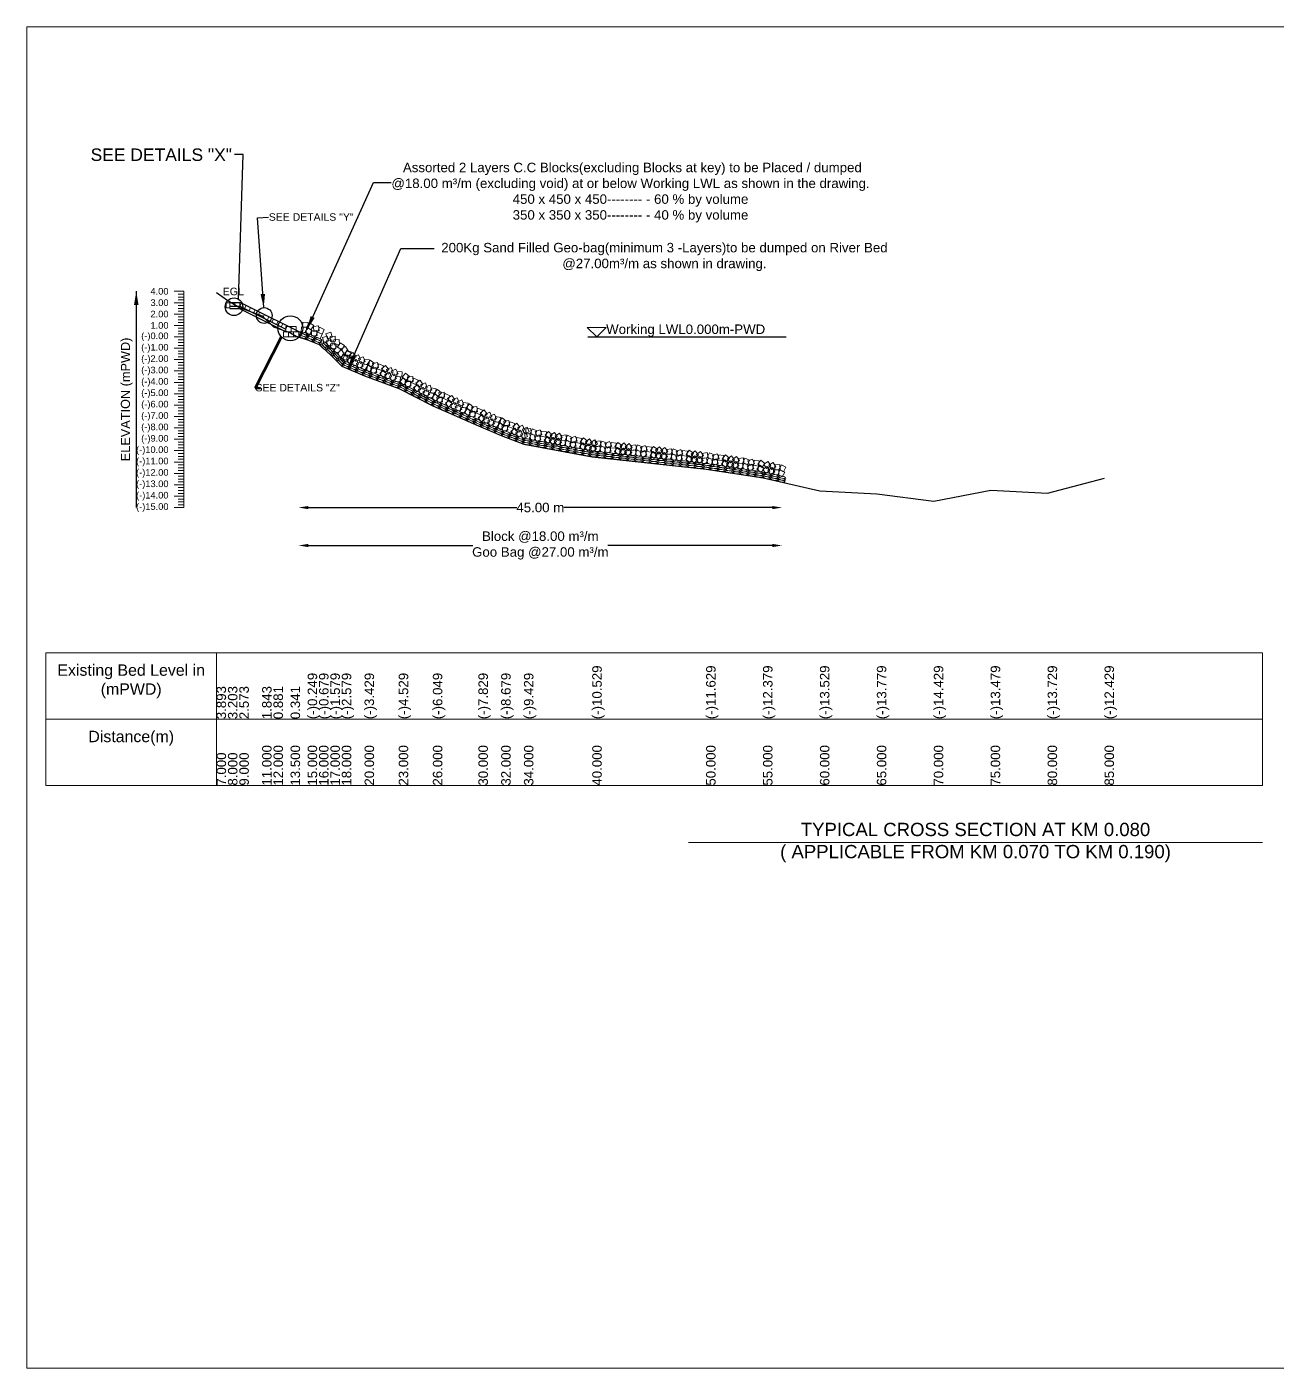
# Model space of a CAD drawing. Header units: inches. Extents: x 89000 to 337533, y -10828 to 570.
# Drawn here: x 165024 to 171614, y -8660 to -1589 of the extents above; entities that cross this region are included whole.
import ezdxf

# ---------------------------------------------------------------- set-up
doc = ezdxf.new("R2010")
doc.units = ezdxf.units.IN
doc.header["$LTSCALE"] = 7
doc.header["$MEASUREMENT"] = 0
for name, color, linetype, lineweight in [('Cross section Data Border', 7, 'Continuous', 9), ('Cross Section Labels', 7, 'Continuous', 9), ('Existing_Bed_Level for Xsection', 7, 'Continuous', 25), ('Long Section Labels', 7, 'Continuous', 9)]:
    doc.layers.add(name, color=color, linetype=linetype, lineweight=lineweight)
doc.styles.get("Standard").update_dxf_attribs({"font": 'arial.ttf'})
doc.dimstyles.new('Appron Lebeling Style', dxfattribs={"dimtxt": 50, "dimasz": 50, "dimexe": 0.18, "dimexo": 0.0625, "dimgap": 0.09, "dimtad": 0, "dimtih": 1, "dimtoh": 1, "dimdec": 4, "dimzin": 0, "dimdsep": 46, "dimtxsty": 'Standard', "dimcen": 0.09, "dimse1": 1, "dimse2": 1, "dimadec": 0, "dimazin": 0, "dimtfac": 1, "dimtdec": 4, "dimtofl": 0, "dimtmove": 0, "dimatfit": 3, "dimfxl": 1, "dimtolj": 1, "dimtzin": 0, "dimarcsym": 0})
doc.dimstyles.get("Standard").update_dxf_attribs({"dimtxt": 0.18, "dimasz": 0.18, "dimexe": 0.18, "dimexo": 0.0625, "dimgap": 0.09, "dimtad": 0, "dimtih": 1, "dimtoh": 1, "dimdec": 4, "dimzin": 0, "dimdsep": 46, "dimtxsty": 'Standard', "dimcen": 0.09, "dimadec": 0, "dimazin": 0, "dimtfac": 1, "dimtdec": 4, "dimtofl": 0, "dimtmove": 0, "dimatfit": 3, "dimfxl": 1, "dimtolj": 1, "dimtzin": 0, "dimarcsym": 0})

# ---------------------------------------------------------------- blocks, each defined once
blk = doc.blocks.new('*D31')
at = {"layer": 'Cross Section Labels', "color": 0, "lineweight": -2, "transparency": 16777216}
for p, q in [((166507.2, -4122.8), (167606.7, -4122.8)), ((168953.3, -4122.8), (167853.9, -4122.8))]:
    blk.add_line(p, q, dxfattribs=at)
at = {"layer": 'Cross Section Labels', "color": 0, "transparency": 16777216}
for points in [[(166507.2, -4114.5), (166507.2, -4131.2), (166457.2, -4122.8)], [(168953.3, -4114.5), (168953.3, -4131.2), (169003.3, -4122.8)]]:
    blk.add_solid(points, dxfattribs=at)
at = {"layer": 'Defpoints', "color": 0, "transparency": 16777216}
for p in [(166457.2, -3222.8), (169003.3, -3988.4), (169003.3, -4122.8)]:
    blk.add_point(p, dxfattribs=at)
at = {"layer": 'Cross Section Labels', "color": 0, "transparency": 16777216, "insert": (167730.3, -4122.8), "char_height": 50, "attachment_point": 5}
blk.add_mtext('\\A1;45.00 m', dxfattribs=at)
blk = doc.blocks.new('*D32')
at = {"layer": 'Cross Section Labels', "color": 0, "lineweight": -2, "transparency": 16777216}
for p, q in [((166507.2, -4322.8), (167374.7, -4322.8)), ((168953.3, -4322.8), (168085.9, -4322.8))]:
    blk.add_line(p, q, dxfattribs=at)
at = {"layer": 'Cross Section Labels', "color": 0, "transparency": 16777216}
for points in [[(166507.2, -4314.5), (166507.2, -4331.2), (166457.2, -4322.8)], [(168953.3, -4314.5), (168953.3, -4331.2), (169003.3, -4322.8)]]:
    blk.add_solid(points, dxfattribs=at)
at = {"layer": 'Defpoints', "color": 0, "transparency": 16777216}
for p in [(166457.2, -3222.8), (169003.3, -3988.4), (169003.3, -4322.8)]:
    blk.add_point(p, dxfattribs=at)
at = {"layer": 'Cross Section Labels', "color": 0, "transparency": 16777216, "insert": (167730.3, -4322.8), "char_height": 50, "attachment_point": 5}
blk.add_mtext('\\A1;Block @18.00 m³/m ^JGoo Bag @27.00 m³/m ', dxfattribs=at)

msp = doc.modelspace()

# ---------------------------------------------------------------- linework, layer by layer
at = {"color": 0, "linetype": 'Continuous', "lineweight": -3, "ltscale": 0.5}
for centre, radius in [((166115.82112, -3064.42437), 46.58127), ((166275.05725, -3110.37593), 41.34842), ((166413.00066, -3177.74516), 65.87614)]:
    msp.add_circle(centre, radius, dxfattribs=at)
at = {"layer": 'Cross section Data Border'}
msp.add_lwpolyline([(165123.92712, -4888.5868), (171536.95009, -4888.5868), (171536.95009, -5588.5868), (165123.92712, -5588.5868)], close=True, dxfattribs=at)
for points in [[(166023.92712, -4888.5868), (166023.92712, -5588.5868)], [(165123.92712, -5238.5868), (171536.95009, -5238.5868)]]:
    msp.add_lwpolyline(points, dxfattribs=at)
at = {"layer": 'Cross Section Labels'}
msp.add_line((166092.9904, -3072.8468), (166092.9904, -3069.8468), dxfattribs=at)
for points in [[(165023.92712, -1588.5868), (175023.92712, -1588.5868), (175023.92712, -8659.5868), (165023.92712, -8659.5868)], [(168027.23962, -3222.8468), (168077.23962, -3172.8468), (167977.23962, -3172.8468)]]:
    msp.add_lwpolyline(points, close=True, dxfattribs=at)
msp.add_lwpolyline([(168511.92712, -5888.5868), (170023.92712, -5888.5868), (171535.92712, -5888.5868)], dxfattribs=at)
at = {"layer": 'Existing_Bed_Level for Xsection'}
for points in [[(166023.92712, -2989.2668), (166083.92712, -3030.6668), (166143.92712, -3068.4668), (166263.92712, -3112.2668), (166323.92712, -3169.9868), (166413.92712, -3202.3868), (166443.92712, -3218.5868), (166503.92712, -3237.7868), (166563.92712, -3263.5868), (166623.92712, -3317.5868), (166683.92712, -3377.5868), (166803.92712, -3428.5868), (166983.92712, -3494.5868), (167163.92712, -3585.7868), (167403.92712, -3692.5868), (167523.92712, -3743.5868), (167643.92712, -3788.5868), (168003.92712, -3854.5868), (168603.92712, -3920.5868), (168903.92712, -3965.5868), (169203.92712, -4034.5868), (169503.92712, -4049.5868), (169803.92712, -4088.5868), (170103.92712, -4031.5868), (170403.92712, -4046.5868), (170703.92712, -3968.5868)], [(166511.23962, -3222.8468), (166155.04024, -3044.74711), (166151.23962, -3042.8468), (166146.9904, -3042.8468), (166092.9904, -3042.8468)], [(166092.9904, -3060.8468), (166146.9904, -3060.8468), (166389.73962, -3182.22141)], [(166092.9904, -3072.8468), (166144.15758, -3072.8468), (166390.15758, -3195.8468)], [(167979.8687, -3222.8468), (169025.29765, -3222.8468)]]:
    msp.add_lwpolyline(points, dxfattribs=at)
at = {"layer": 'Long Section Labels'}
for points in [[(165850.76431, -2982.8468), (165800.76431, -2982.8468)], [(165850.76431, -2997.8468), (165820.76431, -2997.8468)], [(165850.76431, -3012.8468), (165820.76431, -3012.8468)], [(165850.76431, -3027.8468), (165820.76431, -3027.8468)], [(165850.76431, -4122.8468), (165850.76431, -4062.8468), (165850.76431, -4002.8468), (165850.76431, -3942.8468), (165850.76431, -3882.8468), (165850.76431, -3822.8468), (165850.76431, -3762.8468), (165850.76431, -3702.8468), (165850.76431, -3642.8468), (165850.76431, -3582.8468), (165850.76431, -3522.8468), (165850.76431, -3462.8468), (165850.76431, -3402.8468), (165850.76431, -3342.8468), (165850.76431, -3282.8468), (165850.76431, -3222.8468), (165850.76431, -3162.8468), (165850.76431, -3102.8468), (165850.76431, -3042.8468), (165850.76431, -2982.8468)], [(165850.76431, -3042.8468), (165800.76431, -3042.8468)], [(165850.76431, -3102.8468), (165800.76431, -3102.8468)], [(165850.76431, -3057.8468), (165820.76431, -3057.8468)], [(165850.76431, -3072.8468), (165820.76431, -3072.8468)], [(165850.76431, -3087.8468), (165820.76431, -3087.8468)], [(165850.76431, -3162.8468), (165800.76431, -3162.8468)], [(165850.76431, -3117.8468), (165820.76431, -3117.8468)], [(165850.76431, -3132.8468), (165820.76431, -3132.8468)], [(165850.76431, -3147.8468), (165820.76431, -3147.8468)], [(165850.76431, -3177.8468), (165820.76431, -3177.8468)], [(165850.76431, -3222.8468), (165800.76431, -3222.8468)], [(165850.76431, -3192.8468), (165820.76431, -3192.8468)], [(165850.76431, -3207.8468), (165820.76431, -3207.8468)], [(165850.76431, -3237.8468), (165820.76431, -3237.8468)], [(165850.76431, -3282.8468), (165800.76431, -3282.8468)], [(165850.76431, -3252.8468), (165820.76431, -3252.8468)], [(165850.76431, -3267.8468), (165820.76431, -3267.8468)], [(165850.76431, -3297.8468), (165820.76431, -3297.8468)], [(165850.76431, -3312.8468), (165820.76431, -3312.8468)], [(165850.76431, -3342.8468), (165800.76431, -3342.8468)], [(165850.76431, -3327.8468), (165820.76431, -3327.8468)], [(165850.76431, -3357.8468), (165820.76431, -3357.8468)], [(165850.76431, -3372.8468), (165820.76431, -3372.8468)], [(165850.76431, -3387.8468), (165820.76431, -3387.8468)], [(165850.76431, -3402.8468), (165800.76431, -3402.8468)], [(165850.76431, -3462.8468), (165800.76431, -3462.8468)], [(165850.76431, -3417.8468), (165820.76431, -3417.8468)], [(165850.76431, -3432.8468), (165820.76431, -3432.8468)], [(165850.76431, -3447.8468), (165820.76431, -3447.8468)], [(165850.76431, -3522.8468), (165800.76431, -3522.8468)], [(165850.76431, -3477.8468), (165820.76431, -3477.8468)], [(165850.76431, -3492.8468), (165820.76431, -3492.8468)], [(165850.76431, -3507.8468), (165820.76431, -3507.8468)], [(165850.76431, -3582.8468), (165800.76431, -3582.8468)], [(165850.76431, -3537.8468), (165820.76431, -3537.8468)], [(165850.76431, -3552.8468), (165820.76431, -3552.8468)], [(165850.76431, -3567.8468), (165820.76431, -3567.8468)], [(165850.76431, -3597.8468), (165820.76431, -3597.8468)], [(165850.76431, -3642.8468), (165800.76431, -3642.8468)], [(165850.76431, -3612.8468), (165820.76431, -3612.8468)], [(165850.76431, -3627.8468), (165820.76431, -3627.8468)], [(165850.76431, -3657.8468), (165820.76431, -3657.8468)], [(165850.76431, -3672.8468), (165820.76431, -3672.8468)], [(165850.76431, -3702.8468), (165800.76431, -3702.8468)], [(165850.76431, -3687.8468), (165820.76431, -3687.8468)], [(165850.76431, -3717.8468), (165820.76431, -3717.8468)], [(165850.76431, -3732.8468), (165820.76431, -3732.8468)], [(165850.76431, -3762.8468), (165800.76431, -3762.8468)], [(165850.76431, -3747.8468), (165820.76431, -3747.8468)], [(165850.76431, -3777.8468), (165820.76431, -3777.8468)], [(165850.76431, -3792.8468), (165820.76431, -3792.8468)], [(165850.76431, -3807.8468), (165820.76431, -3807.8468)], [(165850.76431, -3822.8468), (165800.76431, -3822.8468)], [(165850.76431, -3882.8468), (165800.76431, -3882.8468)], [(165850.76431, -3837.8468), (165820.76431, -3837.8468)], [(165850.76431, -3852.8468), (165820.76431, -3852.8468)], [(165850.76431, -3867.8468), (165820.76431, -3867.8468)], [(165850.76431, -3942.8468), (165800.76431, -3942.8468)], [(165850.76431, -3897.8468), (165820.76431, -3897.8468)], [(165850.76431, -3912.8468), (165820.76431, -3912.8468)], [(165850.76431, -3927.8468), (165820.76431, -3927.8468)], [(165850.76431, -3957.8468), (165820.76431, -3957.8468)], [(165850.76431, -4002.8468), (165800.76431, -4002.8468)], [(165850.76431, -3972.8468), (165820.76431, -3972.8468)], [(165850.76431, -3987.8468), (165820.76431, -3987.8468)], [(165850.76431, -4017.8468), (165820.76431, -4017.8468)], [(165850.76431, -4062.8468), (165800.76431, -4062.8468)], [(165850.76431, -4032.8468), (165820.76431, -4032.8468)], [(165850.76431, -4047.8468), (165820.76431, -4047.8468)], [(165850.76431, -4077.8468), (165820.76431, -4077.8468)], [(165850.76431, -4092.8468), (165820.76431, -4092.8468)], [(165850.76431, -4122.8468), (165800.76431, -4122.8468)], [(165850.76431, -4107.8468), (165820.76431, -4107.8468)]]:
    msp.add_lwpolyline(points, dxfattribs=at)
for points in [[(166092.9904, -3042.8468), (166074.9904, -3042.8468), (166074.9904, -3069.8468), (166092.9904, -3069.8468)], [(166119.9904, -3042.8468), (166092.9904, -3042.8468), (166092.9904, -3060.8468), (166119.9904, -3060.8468)], [(166146.9904, -3042.8468), (166119.9904, -3042.8468), (166119.9904, -3060.8468), (166146.9904, -3060.8468)], [(166179.18978, -3056.82188), (166155.04024, -3044.74711), (166146.9904, -3060.8468), (166171.13993, -3072.92157)], [(166203.33931, -3068.89665), (166179.18978, -3056.82188), (166171.13993, -3072.92157), (166195.28947, -3084.99634)], [(166227.48885, -3080.97141), (166203.33931, -3068.89665), (166195.28947, -3084.99634), (166219.439, -3097.0711)], [(166251.63838, -3093.04618), (166227.48885, -3080.97141), (166219.439, -3097.0711), (166243.58854, -3109.14587)], [(166275.78791, -3105.12095), (166251.63838, -3093.04618), (166243.58854, -3109.14587), (166267.73807, -3121.22064)], [(166299.93745, -3117.19571), (166275.78791, -3105.12095), (166267.73807, -3121.22064), (166291.8876, -3133.2954)], [(166324.08698, -3129.27048), (166299.93745, -3117.19571), (166291.8876, -3133.2954), (166316.03714, -3145.37017)], [(166348.23652, -3141.34525), (166324.08698, -3129.27048), (166316.03714, -3145.37017), (166340.18667, -3157.44494)], [(166372.38605, -3153.42002), (166348.23652, -3141.34525), (166340.18667, -3157.44494), (166364.33621, -3169.51971)], [(166396.53559, -3165.49478), (166372.38605, -3153.42002), (166364.33621, -3169.51971), (166388.48574, -3181.59447)], [(166416.73962, -3168.8468), (166389.73962, -3168.8468), (166389.73962, -3195.8468), (166416.73962, -3195.8468)], [(166443.73962, -3168.8468), (166416.73962, -3168.8468), (166416.73962, -3195.8468), (166443.73962, -3195.8468)], [(166497.66635, -3172.11847), (166470.69706, -3170.83098), (166469.40957, -3197.80027), (166496.37886, -3199.08776)], [(166505.89529, -3146.40302), (166478.92601, -3145.11553), (166477.63851, -3172.08481), (166504.6078, -3173.37231)], [(166527.91103, -3189.13945), (166505.20455, -3174.5307), (166490.59579, -3197.23718), (166513.30227, -3211.84593)], [(166536.13997, -3163.424), (166513.43349, -3148.81524), (166498.82474, -3171.52173), (166521.53122, -3186.13048)], [(166560.8242, -3164.78723), (166534.00848, -3167.9364), (166537.15765, -3194.75212), (166563.97337, -3191.60295)], [(166591.5299, -3183.36626), (166566.72583, -3172.70051), (166556.06008, -3197.50458), (166580.86415, -3208.17033)], [(166403.23962, -3195.8468), (166376.23962, -3195.8468), (166376.23962, -3222.8468), (166403.23962, -3222.8468)], [(166430.23962, -3195.8468), (166403.23962, -3195.8468), (166403.23962, -3222.8468), (166430.23962, -3222.8468)], [(166457.23962, -3195.8468), (166430.23962, -3195.8468), (166430.23962, -3222.8468), (166457.23962, -3222.8468)], [(166550.15845, -3189.5913), (166523.34273, -3192.74047), (166526.4919, -3219.55618), (166553.30762, -3216.40702)], [(166580.86415, -3208.17033), (166556.06008, -3197.50458), (166545.39433, -3222.30865), (166570.1984, -3232.9744)], [(166615.77487, -3244.25654), (166607.41031, -3218.58488), (166581.73865, -3226.94944), (166590.10321, -3252.6211)], [(166633.83692, -3224.1876), (166625.47235, -3198.51594), (166599.80069, -3206.8805), (166608.16526, -3232.55216)], [(166631.60315, -3239.47924), (166604.6399, -3240.88759), (166606.04825, -3267.85084), (166633.0115, -3266.44248)], [(166649.66519, -3219.4103), (166622.70195, -3220.81865), (166624.1103, -3247.7819), (166651.07355, -3246.37354)], [(166671.15266, -3264.42429), (166669.72283, -3237.46218), (166642.76072, -3238.892), (166644.19054, -3265.85411)], [(166653.09061, -3284.49323), (166651.66079, -3257.53112), (166624.69867, -3258.96094), (166626.1285, -3285.92306)], [(166678.81652, -3286.72399), (166655.43113, -3273.22868), (166641.93582, -3296.61407), (166665.32121, -3310.10938)], [(166697.9084, -3267.63211), (166674.52301, -3254.1368), (166661.0277, -3277.52219), (166684.4131, -3291.0175)], [(166697.9084, -3315.70596), (166684.4131, -3292.32056), (166661.0277, -3305.81587), (166674.52301, -3329.20127)], [(166717.00029, -3296.61407), (166703.50498, -3273.22868), (166680.11958, -3286.72399), (166693.61489, -3310.10938)], [(166715.0997, -3320.31676), (166689.0239, -3313.31303), (166682.02017, -3339.38884), (166708.09598, -3346.39257)], [(166722.18889, -3331.26187), (166697.33995, -3320.70107), (166686.77916, -3345.55001), (166711.62809, -3356.1108)], [(166732.74969, -3306.41293), (166707.90075, -3295.85214), (166697.33995, -3320.70107), (166722.18889, -3331.26187)], [(166734.19159, -3301.22487), (166708.11578, -3294.22115), (166701.11205, -3320.29695), (166727.18786, -3327.30068)], [(166758.80025, -3326.77197), (166742.54792, -3305.21131), (166720.98726, -3321.46363), (166737.23959, -3343.02429)], [(166772.2173, -3317.11072), (166747.17481, -3327.20399), (166757.26808, -3352.24647), (166782.31057, -3342.1532)], [(166748.23945, -3351.6209), (166731.98713, -3330.06024), (166710.42647, -3346.31257), (166726.67879, -3367.87323)], [(166761.6565, -3341.95966), (166736.61402, -3352.05293), (166746.70729, -3377.09541), (166771.74977, -3367.00214)], [(166796.60465, -3377.54894), (166786.49144, -3352.51451), (166761.45701, -3362.62771), (166771.57021, -3387.66215)], [(166807.16545, -3352.70001), (166797.05224, -3327.66557), (166772.0178, -3337.77878), (166782.13101, -3362.81322)], [(166819.13003, -3369.16307), (166792.39371, -3365.39886), (166788.6295, -3392.13518), (166815.36582, -3395.89939)], [(166829.69082, -3344.31414), (166802.9545, -3340.54993), (166799.1903, -3367.28625), (166825.92662, -3371.05045)], [(166845.62353, -3386.74056), (166823.54645, -3371.197), (166808.00289, -3393.27408), (166830.07997, -3408.81765)], [(166854.91841, -3361.3909), (166832.84133, -3345.84734), (166817.29776, -3367.92442), (166839.37484, -3383.46799)], [(166863.16004, -3383.69572), (166836.55639, -3388.30502), (166841.1657, -3414.90868), (166867.76935, -3410.29937)], [(166872.45492, -3358.34606), (166845.85127, -3362.95536), (166850.46057, -3389.55902), (166877.06422, -3384.94971)], [(166894.8348, -3400.56968), (166869.48514, -3391.27481), (166860.19026, -3416.62447), (166885.53992, -3425.91934)], [(166904.12967, -3375.22002), (166878.78001, -3365.92515), (166869.48514, -3391.27481), (166894.8348, -3400.56968)], [(166931.17331, -3394.24011), (166913.85489, -3373.52605), (166893.14083, -3390.84447), (166910.45924, -3411.55853)], [(166944.08633, -3383.91487), (166919.58443, -3395.25756), (166930.92712, -3419.75946), (166955.42903, -3408.41677)], [(166980.78392, -3417.69737), (166969.42172, -3393.20451), (166944.92886, -3404.56671), (166956.29106, -3429.05957)], [(166921.87843, -3419.58977), (166904.56001, -3398.87571), (166883.84595, -3416.19413), (166901.16437, -3436.90819)], [(166934.79146, -3409.26453), (166910.28955, -3420.60722), (166921.63225, -3445.10912), (166946.13415, -3433.76643)], [(166971.48904, -3443.04703), (166960.12684, -3418.55417), (166935.63398, -3429.91637), (166946.99618, -3454.40923)], [(166993.5631, -3433.53644), (166966.67103, -3431.12465), (166964.25924, -3458.01671), (166991.15131, -3460.42851)], [(167002.85798, -3408.18678), (166975.96591, -3405.77499), (166973.55412, -3432.66705), (167000.44619, -3435.07884)], [(167027.81742, -3456.68949), (167007.71513, -3438.66457), (166989.69021, -3458.76687), (167009.7925, -3476.79179)], [(167040.02047, -3432.60453), (167019.91818, -3414.57961), (167001.89326, -3434.6819), (167021.99555, -3452.70682)], [(167045.58998, -3455.72184), (167018.62939, -3457.18003), (167020.08758, -3484.14062), (167047.04817, -3482.68243)], [(167057.79303, -3431.63687), (167030.83244, -3433.09506), (167032.29063, -3460.05565), (167059.25122, -3458.59747)], [(167075.06775, -3476.19332), (167050.98279, -3463.99027), (167038.77974, -3488.07524), (167062.8647, -3500.27829)], [(167087.2708, -3452.10835), (167063.18584, -3439.9053), (167050.98279, -3463.99027), (167075.06775, -3476.19332)], [(167111.89776, -3474.16816), (167097.12756, -3451.56636), (167074.52576, -3466.33657), (167089.29597, -3488.93836)], [(167099.69471, -3498.25312), (167084.92451, -3475.65133), (167062.32271, -3490.42153), (167077.09292, -3513.02333)], [(167113.72932, -3489.51317), (167088.06647, -3497.90474), (167096.45804, -3523.56758), (167122.12088, -3515.17602)], [(167125.93237, -3465.42821), (167100.26952, -3473.81977), (167108.66109, -3499.48262), (167134.32393, -3491.09105)], [(167146.21272, -3527.3655), (167137.80072, -3501.70935), (167112.14457, -3510.12135), (167120.55657, -3535.7775)], [(167158.41577, -3503.28054), (167150.00377, -3477.62438), (167124.34762, -3486.03638), (167132.75962, -3511.69254)], [(167169.24965, -3520.50873), (167142.82586, -3514.96044), (167137.27757, -3541.38422), (167163.70136, -3546.93251)], [(167181.4527, -3496.42376), (167155.02891, -3490.87547), (167149.48062, -3517.29926), (167175.90441, -3522.84755)], [(167196.41218, -3542.11084), (167176.30989, -3524.08592), (167158.28497, -3544.18821), (167178.38726, -3562.21313)], [(167208.61523, -3518.02587), (167188.51294, -3500.00095), (167170.48802, -3520.10324), (167190.59031, -3538.12817)], [(167222.85474, -3514.00596), (167196.0015, -3516.81727), (167198.81282, -3543.67051), (167225.66606, -3540.8592)], [(167253.32411, -3532.9701), (167228.65628, -3521.99292), (167217.6791, -3546.66074), (167242.34692, -3557.63792)], [(167279.02861, -3553.76434), (167263.14116, -3531.93342), (167241.31024, -3547.82086), (167257.19769, -3569.65178)], [(167211.87756, -3538.67378), (167185.02432, -3541.4851), (167187.83564, -3568.33834), (167214.68888, -3565.52702)], [(167242.34692, -3557.63792), (167217.6791, -3546.66074), (167206.70192, -3571.32856), (167231.36974, -3582.30574)], [(167268.05143, -3578.43216), (167252.16398, -3556.60124), (167230.33306, -3572.48869), (167246.22051, -3594.31961)], [(167281.62905, -3568.99791), (167256.42038, -3578.66862), (167266.09109, -3603.8773), (167291.29976, -3594.20659)], [(167292.60623, -3544.33009), (167267.39756, -3554.0008), (167277.06827, -3579.20947), (167302.27694, -3569.53876)], [(167315.97377, -3605.16988), (167306.28299, -3579.96891), (167281.08202, -3589.65969), (167290.7728, -3614.86066)], [(167326.95095, -3580.50206), (167317.26017, -3555.30109), (167292.0592, -3564.99187), (167301.74998, -3590.19284)], [(167338.63698, -3597.16399), (167311.96774, -3592.9507), (167307.75445, -3619.61994), (167334.42369, -3623.83323)], [(167349.61416, -3572.49617), (167322.94492, -3568.28288), (167318.73163, -3594.95212), (167345.40087, -3599.16541)], [(167366.85085, -3617.37369), (167345.86808, -3600.38183), (167328.87622, -3621.36461), (167349.859, -3638.35646)], [(167377.82803, -3592.70586), (167356.84526, -3575.71401), (167339.8534, -3596.69678), (167360.83618, -3613.68864)], [(167395.5295, -3590.84623), (167368.67626, -3593.65754), (167371.48758, -3620.51078), (167398.34082, -3617.69947)], [(167425.99887, -3609.81037), (167401.33104, -3598.83318), (167390.35386, -3623.50101), (167415.02169, -3634.47819)], [(167384.55232, -3615.51405), (167357.69908, -3618.32537), (167360.5104, -3645.17861), (167387.36364, -3642.36729)], [(167415.02169, -3634.47819), (167390.35386, -3623.50101), (167379.37668, -3648.16883), (167404.0445, -3659.14601)], [(167440.09348, -3654.65887), (167423.84116, -3633.09821), (167402.2805, -3649.35053), (167418.53282, -3670.91119)], [(167450.65428, -3629.80993), (167434.40196, -3608.24927), (167412.8413, -3624.5016), (167429.09362, -3646.06225)], [(167453.51053, -3644.99762), (167428.46805, -3655.09089), (167438.56132, -3680.13337), (167463.6038, -3670.0401)], [(167464.07133, -3620.14869), (167439.02885, -3630.24195), (167449.12212, -3655.28444), (167474.1646, -3645.19117)], [(167488.45868, -3680.58691), (167478.34547, -3655.55247), (167453.31104, -3665.66568), (167463.42424, -3690.70012)], [(167499.01948, -3655.73797), (167488.90627, -3630.70354), (167463.87183, -3640.81674), (167473.98504, -3665.85118)], [(167510.98406, -3672.20103), (167484.24774, -3668.43683), (167480.48353, -3695.17315), (167507.21985, -3698.93735)], [(167521.54485, -3647.3521), (167494.80854, -3643.58789), (167491.04433, -3670.32421), (167517.78065, -3674.08842)], [(167539.5338, -3691.93341), (167518.26825, -3675.29681), (167501.63166, -3696.56237), (167522.89721, -3713.19896)], [(167550.0946, -3667.08447), (167528.82904, -3650.44788), (167512.19245, -3671.71343), (167533.45801, -3688.35003)], [(167564.33242, -3663.11175), (167537.69571, -3667.52604), (167542.11, -3694.16275), (167568.7467, -3689.74846)], [(167595.88271, -3680.21731), (167570.60182, -3670.73697), (167561.12149, -3696.01786), (167586.40237, -3705.49819)], [(167554.85208, -3688.39264), (167528.21538, -3692.80693), (167532.62967, -3719.44363), (167559.26637, -3715.02935)], [(167586.40237, -3705.49819), (167561.12149, -3696.01786), (167551.64115, -3721.29875), (167576.92204, -3730.77908)], [(167613.30594, -3724.71589), (167596.13974, -3703.87551), (167575.29936, -3721.04172), (167592.46556, -3741.8821)], [(167622.78628, -3699.435), (167605.62007, -3678.59462), (167584.77969, -3695.76083), (167601.9459, -3716.60121)], [(167626.29426, -3714.48552), (167601.70992, -3725.64841), (167612.87281, -3750.23275), (167637.45716, -3739.06986)], [(167635.7746, -3689.20463), (167611.19025, -3700.36752), (167622.35315, -3724.95187), (167646.93749, -3713.78897)], [(167662.74338, -3748.53596), (167651.56092, -3723.96051), (167626.98547, -3735.14298), (167638.16794, -3759.71842)], [(167672.22371, -3723.25507), (167661.04125, -3698.67963), (167636.4658, -3709.86209), (167647.64827, -3734.43754)], [(167675.52328, -3732.73286), (167648.61111, -3734.90886), (167650.78711, -3761.82104), (167677.69928, -3759.64503)], [(167680.39213, -3706.17548), (167653.47996, -3708.35149), (167655.65596, -3735.26366), (167682.56814, -3733.08766)], [(167707.69826, -3745.74151), (167683.30828, -3734.16011), (167671.72688, -3758.55009), (167696.11686, -3770.13149)], [(167712.56712, -3719.18413), (167688.17713, -3707.60273), (167676.59573, -3731.99272), (167700.98572, -3743.57411)], [(167724.4661, -3739.77159), (167699.02689, -3748.8185), (167708.0738, -3774.25771), (167733.51301, -3765.2108)], [(167729.33495, -3713.21422), (167703.89574, -3722.26112), (167712.94265, -3747.70034), (167738.38186, -3738.65343)], [(167758.54044, -3751.03924), (167731.98306, -3746.17039), (167727.11421, -3772.72777), (167753.67159, -3777.59662)], [(167763.40929, -3724.48187), (167736.85192, -3719.61301), (167731.98306, -3746.17039), (167758.54044, -3751.03924)], [(167793.28272, -3738.64874), (167772.70731, -3721.16582), (167755.22439, -3741.74122), (167775.7998, -3759.22415)], [(167804.26121, -3726.2863), (167782.0334, -3741.61356), (167797.36066, -3763.84136), (167819.58846, -3748.51411)], [(167846.14858, -3753.36801), (167830.80363, -3731.15242), (167808.58804, -3746.49736), (167823.93299, -3768.71296)], [(167866.29377, -3740.25745), (167839.3816, -3742.43345), (167841.5576, -3769.34563), (167868.46978, -3767.16962)], [(167898.46875, -3753.2661), (167874.07877, -3741.6847), (167862.49737, -3766.07468), (167886.88736, -3777.65608)], [(167915.23659, -3747.29618), (167889.79738, -3756.34309), (167898.84429, -3781.7823), (167924.2835, -3772.73539)], [(167788.41387, -3765.20611), (167767.83846, -3747.72319), (167750.35554, -3768.2986), (167770.93095, -3785.78152)], [(167799.39236, -3752.84368), (167777.16455, -3768.17094), (167792.49181, -3790.39874), (167814.71961, -3775.07149)], [(167841.27973, -3779.92538), (167825.93478, -3757.70979), (167803.71919, -3773.05474), (167819.06414, -3795.27033)], [(167861.42492, -3766.81483), (167834.51275, -3768.99083), (167836.68875, -3795.903), (167863.60092, -3793.727)], [(167893.5999, -3779.82348), (167869.20992, -3768.24208), (167857.62852, -3792.63206), (167882.0185, -3804.21346)], [(167910.36774, -3773.85356), (167884.92853, -3782.90047), (167893.97544, -3808.33968), (167919.41465, -3799.29277)], [(167944.44208, -3785.12121), (167917.8847, -3780.25236), (167913.01585, -3806.80974), (167939.57323, -3811.67859)], [(167949.31093, -3758.56383), (167922.75356, -3753.69498), (167917.8847, -3780.25236), (167944.44208, -3785.12121)], [(167974.31551, -3799.28808), (167953.7401, -3781.80516), (167936.25718, -3802.38057), (167956.83259, -3819.86349)], [(167979.18436, -3772.7307), (167958.60895, -3755.24778), (167941.12603, -3775.82319), (167961.70144, -3793.30611)], [(167985.294, -3786.92565), (167963.06619, -3802.2529), (167978.39344, -3824.48071), (168000.62125, -3809.15345)], [(167990.16285, -3760.36827), (167967.93504, -3775.69553), (167983.2623, -3797.92333), (168005.4901, -3782.59608)], [(168027.18137, -3814.00735), (168011.83642, -3791.79176), (167989.62083, -3807.13671), (168004.96578, -3829.3523)], [(168032.05022, -3787.44997), (168016.70527, -3765.23438), (167994.48968, -3780.57933), (168009.83463, -3802.79492)], [(168043.36536, -3797.92329), (168016.67847, -3802.02326), (168020.77844, -3828.71016), (168047.46533, -3824.61019)], [(168046.31755, -3771.08518), (168019.63066, -3775.18515), (168023.73063, -3801.87204), (168050.41752, -3797.77207)], [(168076.39024, -3808.59156), (168051.23266, -3798.7887), (168041.4298, -3823.94628), (168066.58738, -3833.74914)], [(168079.34243, -3781.75344), (168054.18485, -3771.95058), (168044.38199, -3797.10816), (168069.53957, -3806.91102)], [(168092.68689, -3801.43478), (168067.9618, -3812.28236), (168078.80938, -3837.00745), (168103.53447, -3826.15986)], [(168095.63908, -3774.59666), (168070.91399, -3785.44424), (168081.76157, -3810.16933), (168106.48666, -3799.32175)], [(168127.48141, -3810.23034), (168100.64329, -3807.27815), (168097.6911, -3834.11627), (168124.52921, -3837.06846)], [(168130.4336, -3783.39222), (168103.59548, -3780.44003), (168100.64329, -3807.27815), (168127.48141, -3810.23034)], [(168158.2937, -3822.21887), (168136.51774, -3806.25617), (168120.55504, -3828.03213), (168142.331, -3843.99482)], [(168161.24589, -3795.38075), (168139.46993, -3779.41805), (168123.50724, -3801.19401), (168145.28319, -3817.15671)], [(168168.35756, -3809.10111), (168147.28591, -3825.98262), (168164.16742, -3847.05427), (168185.23907, -3830.17276)], [(168171.30975, -3782.26299), (168150.2381, -3799.1445), (168167.11961, -3820.21615), (168188.19126, -3803.33464)], [(168212.07885, -3833.10984), (168195.18056, -3812.05164), (168174.12236, -3828.94992), (168191.02065, -3850.00813)], [(168215.03104, -3806.27172), (168198.13276, -3785.21352), (168177.07455, -3802.1118), (168193.97284, -3823.17001)], [(168234.18438, -3791.75053), (168207.49748, -3795.8505), (168211.59745, -3822.53739), (168238.28435, -3818.43742)], [(168267.20926, -3802.41879), (168242.05167, -3792.61593), (168232.24881, -3817.77351), (168257.40639, -3827.57637)], [(168283.5059, -3795.26201), (168258.78082, -3806.10959), (168269.6284, -3830.83468), (168294.35349, -3819.9871)], [(168318.30042, -3804.05757), (168291.46231, -3801.10538), (168288.51011, -3827.9435), (168315.34823, -3830.89569)], [(168349.11271, -3816.0461), (168327.33676, -3800.0834), (168311.37406, -3821.85936), (168333.15002, -3837.82206)], [(168359.17658, -3802.92834), (168338.10492, -3819.80985), (168354.98643, -3840.8815), (168376.05809, -3823.99999)], [(168402.89787, -3826.93707), (168385.99958, -3805.87887), (168364.94138, -3822.77716), (168381.83966, -3843.83536)], [(168422.0512, -3812.41588), (168395.36431, -3816.51585), (168399.46428, -3843.20274), (168426.15117, -3839.10277)], [(168455.07608, -3823.08414), (168429.9185, -3813.28128), (168420.11563, -3838.43886), (168445.27322, -3848.24172)], [(168471.37273, -3815.92736), (168446.64764, -3826.77494), (168457.49522, -3851.50003), (168482.22031, -3840.65245)], [(168231.23218, -3818.58864), (168204.54529, -3822.68861), (168208.64526, -3849.37551), (168235.33215, -3845.27554)], [(168264.25706, -3829.25691), (168239.09948, -3819.45405), (168229.29662, -3844.61163), (168254.4542, -3854.41449)], [(168280.55371, -3822.10013), (168255.82862, -3832.94771), (168266.67621, -3857.6728), (168291.40129, -3846.82521)], [(168315.34823, -3830.89569), (168288.51011, -3827.9435), (168285.55792, -3854.78162), (168312.39604, -3857.73381)], [(168346.16052, -3842.88422), (168324.38456, -3826.92152), (168308.42187, -3848.69748), (168330.19782, -3864.66017)], [(168356.22438, -3829.76646), (168335.15273, -3846.64797), (168352.03424, -3867.71962), (168373.10589, -3850.83811)], [(168399.94567, -3853.77519), (168383.04739, -3832.71699), (168361.98918, -3849.61527), (168378.88747, -3870.67348)], [(168419.09901, -3839.25399), (168392.41211, -3843.35396), (168396.51208, -3870.04086), (168423.19898, -3865.94089)], [(168452.12389, -3849.92226), (168426.9663, -3840.1194), (168417.16344, -3865.27698), (168442.32102, -3875.07984)], [(168468.42053, -3842.76548), (168443.69545, -3853.61306), (168454.54303, -3878.33815), (168479.26812, -3867.49056)], [(168503.21505, -3851.56104), (168476.37694, -3848.60885), (168473.42474, -3875.44697), (168500.26286, -3878.39916)], [(168506.16725, -3824.72292), (168479.32913, -3821.77073), (168476.37694, -3848.60885), (168503.21505, -3851.56104)], [(168534.02734, -3863.54957), (168512.25139, -3847.58687), (168496.28869, -3869.36283), (168518.06465, -3885.32552)], [(168536.97954, -3836.71145), (168515.20358, -3820.74875), (168499.24088, -3842.52471), (168521.01684, -3858.48741)], [(168544.09121, -3850.43181), (168523.01955, -3867.31332), (168539.90106, -3888.38497), (168560.97272, -3871.50346)], [(168547.0434, -3823.59369), (168525.97174, -3840.4752), (168542.85326, -3861.54685), (168563.92491, -3844.66534)], [(168587.8125, -3874.44054), (168570.91421, -3853.38234), (168549.85601, -3870.28062), (168566.75429, -3891.33883)], [(168590.76469, -3847.60242), (168573.8664, -3826.54422), (168552.8082, -3843.44251), (168569.70649, -3864.50071)], [(168606.96583, -3859.91934), (168580.27894, -3864.01931), (168584.37891, -3890.70621), (168611.0658, -3886.60624)], [(168609.91802, -3833.08123), (168583.23113, -3837.1812), (168587.3311, -3863.86809), (168614.01799, -3859.76812)], [(168641.9288, -3872.04431), (168617.17613, -3861.25982), (168606.39164, -3886.0125), (168631.14432, -3896.79698)], [(168645.93399, -3845.34302), (168621.18132, -3834.55854), (168610.39683, -3859.31121), (168635.14951, -3870.0957)], [(168658.49425, -3865.53385), (168633.36176, -3875.40084), (168643.22875, -3900.53334), (168668.36125, -3890.66634)], [(168662.49945, -3838.83257), (168637.36695, -3848.69956), (168647.23395, -3873.83206), (168672.36644, -3863.96506)], [(168692.91602, -3875.69074), (168666.21474, -3871.68555), (168662.20955, -3898.38683), (168688.91083, -3902.39202)], [(168696.92121, -3848.98946), (168670.21993, -3844.98427), (168666.21474, -3871.68555), (168692.91602, -3875.69074)], [(168723.23309, -3888.88154), (168702.10163, -3872.07495), (168685.29504, -3893.20641), (168706.4265, -3910.013)], [(168727.23828, -3862.18026), (168706.10682, -3845.37367), (168689.30023, -3866.50513), (168710.43169, -3883.31172)], [(168733.80496, -3876.16964), (168712.08582, -3892.20955), (168728.12573, -3913.9287), (168749.84488, -3897.88879)], [(168737.81016, -3849.46836), (168716.09101, -3865.50827), (168732.13092, -3887.22742), (168753.85007, -3871.1875)], [(168776.54841, -3901.87894), (168760.49121, -3880.17258), (168738.78485, -3896.22978), (168754.84205, -3917.93615)], [(168780.55361, -3875.17766), (168764.4964, -3853.4713), (168742.79004, -3869.5285), (168758.84724, -3891.23486)], [(168796.25791, -3888.12209), (168769.43045, -3891.16955), (168772.47791, -3917.99702), (168799.30538, -3914.94956)], [(168800.2631, -3861.42081), (168773.43564, -3864.46827), (168776.4831, -3891.29574), (168803.31057, -3888.24827)], [(168832.84296, -3873.37937), (168808.09029, -3862.59489), (168797.30581, -3887.34756), (168822.05848, -3898.13204)], [(168849.40842, -3866.86891), (168824.27592, -3876.73591), (168834.14292, -3901.8684), (168859.27541, -3892.00141)], [(168883.83018, -3877.02581), (168857.1289, -3873.02061), (168853.12371, -3899.72189), (168879.82499, -3903.72709)], [(168914.14725, -3890.21661), (168893.01579, -3873.41002), (168876.20921, -3894.54148), (168897.34066, -3911.34807)], [(168931.44853, -3879.37001), (168908.55733, -3893.68759), (168922.87491, -3916.57879), (168945.7661, -3902.26121)], [(168972.0825, -3908.29838), (168957.7467, -3885.41859), (168934.86691, -3899.75439), (168949.20271, -3922.63418)], [(168828.83777, -3900.08065), (168804.0851, -3889.29617), (168793.30061, -3914.04884), (168818.05329, -3924.83333)], [(168845.40322, -3893.57019), (168820.27073, -3903.43719), (168830.13772, -3928.56969), (168855.27022, -3918.70269)], [(168879.82499, -3903.72709), (168853.12371, -3899.72189), (168849.11852, -3926.42318), (168875.8198, -3930.42837)], [(168910.14206, -3916.91789), (168889.0106, -3900.1113), (168872.20401, -3921.24276), (168893.33547, -3938.04935)], [(168925.39654, -3905.683), (168902.50534, -3920.00058), (168916.82292, -3942.89178), (168939.71412, -3928.5742)], [(168966.03051, -3934.61137), (168951.69471, -3911.73158), (168928.81492, -3926.06738), (168943.15073, -3948.94717)], [(168986.74202, -3922.4151), (168959.75945, -3923.38505), (168960.72939, -3950.36762), (168987.71197, -3949.39768)], [(168992.79401, -3896.10211), (168965.81144, -3897.07206), (168966.78138, -3924.05463), (168993.76395, -3923.08469)], [(169018.30287, -3936.85004), (168994.45538, -3924.18918), (168981.79453, -3948.03666), (169005.64201, -3960.69752)], [(169024.35486, -3910.53705), (169000.50737, -3897.87619), (168987.84651, -3921.72367), (169011.694, -3934.38453)]]:
    msp.add_lwpolyline(points, close=True, dxfattribs=at)
for centre, major_axis in [((166477.81198, -3224.0752), (19.01801, -6.08576)), ((166480.9207, -3214.36047), (19.01801, -6.08576)), ((166484.02941, -3204.64575), (19.01801, -6.08576)), ((166515.94088, -3237.40121), (18.34399, -7.88791)), ((166519.97016, -3228.03078), (18.34399, -7.88791)), ((166523.99945, -3218.66036), (18.34399, -7.88791)), ((166552.62885, -3253.17704), (18.34399, -7.88791)), ((166556.65814, -3243.80661), (18.34399, -7.88791)), ((166560.68742, -3234.43619), (18.34399, -7.88791)), ((166599.89846, -3261.65426), (14.8421, -13.35789)), ((166586.25158, -3276.81746), (14.8421, -13.35789)), ((166593.07502, -3269.23586), (14.8421, -13.35789)), ((166615.93577, -3303.53324), (14.8421, -13.35789)), ((166622.75921, -3295.95164), (14.8421, -13.35789)), ((166629.58265, -3288.37004), (14.8421, -13.35789)), ((166644.92447, -3331.37166), (14.11951, -14.11951)), ((166652.13696, -3324.15917), (14.11951, -14.11951)), ((166659.34945, -3316.94668), (14.11951, -14.11951)), ((166673.16349, -3359.61068), (14.11951, -14.11951)), ((166680.37598, -3352.39819), (14.11951, -14.11951)), ((166687.58847, -3345.1857), (14.11951, -14.11951)), ((166703.97324, -3380.56492), (18.37717, -7.8103)), ((166707.96287, -3371.17754), (18.37717, -7.8103)), ((166711.95251, -3361.79017), (18.37717, -7.8103)), ((166740.72758, -3396.18551), (18.37717, -7.8103)), ((166744.71721, -3386.79813), (18.37717, -7.8103)), ((166748.70684, -3377.41076), (18.37717, -7.8103)), ((166781.47155, -3402.41873), (18.37717, -7.8103)), ((166785.46118, -3393.03135), (18.37717, -7.8103)), ((166777.48191, -3411.8061), (18.37717, -7.8103)), ((166814.16467, -3426.90854), (18.74748, -6.87408)), ((166817.67607, -3417.332), (18.74748, -6.87408)), ((166821.18746, -3407.75547), (18.74748, -6.87408)), ((166851.65963, -3440.6567), (18.74748, -6.87408)), ((166855.17103, -3431.08016), (18.74748, -6.87408)), ((166858.68243, -3421.50362), (18.74748, -6.87408)), ((166889.1546, -3454.40485), (18.74748, -6.87408)), ((166892.66599, -3444.82831), (18.74748, -6.87408)), ((166896.17739, -3435.25177), (18.74748, -6.87408)), ((166926.64956, -3468.153), (18.74748, -6.87408)), ((166930.16096, -3458.57647), (18.74748, -6.87408)), ((166933.67236, -3448.99993), (18.74748, -6.87408)), ((166967.65592, -3472.32462), (18.74748, -6.87408)), ((166971.16732, -3462.74808), (18.74748, -6.87408)), ((166964.14453, -3481.90116), (18.74748, -6.87408)), ((167001.39273, -3497.71879), (17.81217, -9.02483)), ((167006.00278, -3488.62002), (17.81217, -9.02483)), ((167010.61282, -3479.52126), (17.81217, -9.02483)), ((167037.01707, -3515.76845), (17.81217, -9.02483)), ((167041.62712, -3506.66969), (17.81217, -9.02483)), ((167046.23716, -3497.57092), (17.81217, -9.02483)), ((167072.64142, -3533.81812), (17.81217, -9.02483)), ((167077.25146, -3524.71935), (17.81217, -9.02483)), ((167081.8615, -3515.62059), (17.81217, -9.02483)), ((167112.8758, -3542.76902), (17.81217, -9.02483)), ((167117.48584, -3533.67025), (17.81217, -9.02483)), ((167108.26576, -3551.86778), (17.81217, -9.02483)), ((167143.8901, -3569.91745), (17.81217, -9.02483)), ((167148.50014, -3560.81868), (17.81217, -9.02483)), ((167153.11018, -3551.71992), (17.81217, -9.02483)), ((167179.60432, -3587.18098), (18.24323, -8.11824)), ((167183.75125, -3577.86203), (18.24323, -8.11824)), ((167187.89819, -3568.54307), (18.24323, -8.11824)), ((167216.09077, -3603.41745), (18.24323, -8.11824)), ((167220.2377, -3594.0985), (18.24323, -8.11824)), ((167224.38464, -3584.77954), (18.24323, -8.11824)), ((167256.72415, -3610.33497), (18.24323, -8.11824)), ((167260.87109, -3601.01601), (18.24323, -8.11824)), ((167252.57722, -3619.65392), (18.24323, -8.11824)), ((167289.06367, -3635.89039), (18.24323, -8.11824)), ((167293.21061, -3626.57144), (18.24323, -8.11824)), ((167297.35754, -3617.25248), (18.24323, -8.11824)), ((167325.55012, -3652.12687), (18.24323, -8.11824)), ((167329.69706, -3642.80791), (18.24323, -8.11824)), ((167333.84399, -3633.48895), (18.24323, -8.11824)), ((167362.03657, -3668.36334), (18.24323, -8.11824)), ((167366.18351, -3659.04438), (18.24323, -8.11824)), ((167370.33044, -3649.72543), (18.24323, -8.11824)), ((167398.52302, -3684.59981), (18.24323, -8.11824)), ((167402.66996, -3675.28085), (18.24323, -8.11824)), ((167406.81689, -3665.9619), (18.24323, -8.11824)), ((167443.12308, -3681.53766), (18.37717, -7.8103)), ((167435.14381, -3700.31241), (18.37717, -7.8103)), ((167439.13344, -3690.92503), (18.37717, -7.8103)), ((167471.89814, -3715.933), (18.37717, -7.8103)), ((167475.88778, -3706.54563), (18.37717, -7.8103)), ((167479.87741, -3697.15825), (18.37717, -7.8103)), ((167508.65248, -3731.55359), (18.37717, -7.8103)), ((167512.64211, -3722.16622), (18.37717, -7.8103)), ((167516.63175, -3712.77884), (18.37717, -7.8103)), ((167545.54144, -3746.24537), (18.69662, -7.01123)), ((167549.1229, -3736.69481), (18.69662, -7.01123)), ((167552.70435, -3727.14425), (18.69662, -7.01123)), ((167586.51614, -3750.71727), (18.69662, -7.01123)), ((167590.0976, -3741.16672), (18.69662, -7.01123)), ((167627.49084, -3755.18918), (18.69662, -7.01123)), ((167582.93468, -3760.26783), (18.69662, -7.01123)), ((167620.32792, -3774.2903), (18.69662, -7.01123)), ((167623.90938, -3764.73974), (18.69662, -7.01123)), ((167657.45618, -3785.88213), (19.64066, -3.60079)), ((167659.29552, -3775.84934), (19.64066, -3.60079)), ((167661.13487, -3765.81655), (19.64066, -3.60079)), ((167696.73749, -3793.0837), (19.64066, -3.60079)), ((167698.57683, -3783.05092), (19.64066, -3.60079)), ((167700.41618, -3773.01813), (19.64066, -3.60079)), ((167736.0188, -3800.28528), (19.64066, -3.60079)), ((167737.85815, -3790.25249), (19.64066, -3.60079)), ((167739.69749, -3780.2197), (19.64066, -3.60079)), ((167775.30011, -3807.48685), (19.64066, -3.60079)), ((167777.13946, -3797.45406), (19.64066, -3.60079)), ((167778.9788, -3787.42128), (19.64066, -3.60079)), ((167814.58143, -3814.68842), (19.64066, -3.60079)), ((167816.42077, -3804.65564), (19.64066, -3.60079)), ((167818.26011, -3794.62285), (19.64066, -3.60079)), ((167853.86274, -3821.89), (19.64066, -3.60079)), ((167855.70208, -3811.85721), (19.64066, -3.60079)), ((167857.54143, -3801.82442), (19.64066, -3.60079)), ((167894.98339, -3819.05878), (19.64066, -3.60079)), ((167896.82274, -3809.026), (19.64066, -3.60079)), ((167936.10405, -3816.22757), (19.64066, -3.60079)), ((167975.38536, -3823.42914), (19.64066, -3.60079)), ((167893.14405, -3829.09157), (19.64066, -3.60079)), ((167932.42536, -3836.29314), (19.64066, -3.60079)), ((167934.2647, -3826.26036), (19.64066, -3.60079)), ((167971.70667, -3843.49472), (19.64066, -3.60079)), ((167973.54602, -3833.46193), (19.64066, -3.60079)), ((168010.69087, -3850.20005), (19.84828, -2.18331)), ((168011.80614, -3840.06121), (19.84828, -2.18331)), ((168012.92141, -3829.92236), (19.84828, -2.18331)), ((168050.38742, -3854.56667), (19.84828, -2.18331)), ((168051.5027, -3844.42783), (19.84828, -2.18331)), ((168052.61797, -3834.28898), (19.84828, -2.18331)), ((168090.08398, -3858.93329), (19.84828, -2.18331)), ((168091.19925, -3848.79445), (19.84828, -2.18331)), ((168092.31453, -3838.65561), (19.84828, -2.18331)), ((168129.78054, -3863.29992), (19.84828, -2.18331)), ((168130.89581, -3853.16107), (19.84828, -2.18331)), ((168132.01109, -3843.02223), (19.84828, -2.18331)), ((168169.4771, -3867.66654), (19.84828, -2.18331)), ((168170.59237, -3857.52769), (19.84828, -2.18331)), ((168171.70764, -3847.38885), (19.84828, -2.18331)), ((168209.17366, -3872.03316), (19.84828, -2.18331)), ((168210.28893, -3861.89431), (19.84828, -2.18331)), ((168211.4042, -3851.75547), (19.84828, -2.18331)), ((168248.87021, -3876.39978), (19.84828, -2.18331)), ((168249.98549, -3866.26093), (19.84828, -2.18331)), ((168251.10076, -3856.12209), (19.84828, -2.18331)), ((168288.56677, -3880.7664), (19.84828, -2.18331)), ((168289.68204, -3870.62756), (19.84828, -2.18331)), ((168290.79732, -3860.48871), (19.84828, -2.18331)), ((168328.26333, -3885.13302), (19.84828, -2.18331)), ((168329.3786, -3874.99418), (19.84828, -2.18331)), ((168330.49388, -3864.85533), (19.84828, -2.18331)), ((168367.95989, -3889.49964), (19.84828, -2.18331)), ((168369.07516, -3879.3608), (19.84828, -2.18331)), ((168370.19043, -3869.22195), (19.84828, -2.18331)), ((168407.65645, -3893.86626), (19.84828, -2.18331)), ((168408.77172, -3883.72742), (19.84828, -2.18331)), ((168409.88699, -3873.58858), (19.84828, -2.18331)), ((168448.46828, -3888.09404), (19.84828, -2.18331)), ((168449.58355, -3877.9552), (19.84828, -2.18331)), ((168488.16483, -3892.46066), (19.84828, -2.18331)), ((168489.28011, -3882.32182), (19.84828, -2.18331)), ((168528.97667, -3886.68844), (19.84828, -2.18331)), ((168568.67322, -3891.05506), (19.84828, -2.18331)), ((168609.35584, -3895.61583), (19.74708, -2.96206)), ((168447.353, -3898.23289), (19.84828, -2.18331)), ((168487.04956, -3902.59951), (19.84828, -2.18331)), ((168526.74612, -3906.96613), (19.84828, -2.18331)), ((168527.86139, -3896.82728), (19.84828, -2.18331)), ((168566.44268, -3911.33275), (19.84828, -2.18331)), ((168567.55795, -3901.19391), (19.84828, -2.18331)), ((168606.3297, -3915.79013), (19.74708, -2.96206)), ((168607.84277, -3905.70298), (19.74708, -2.96206)), ((168645.82386, -3921.71426), (19.74708, -2.96206)), ((168647.33693, -3911.62711), (19.74708, -2.96206)), ((168648.85001, -3901.53996), (19.74708, -2.96206)), ((168685.31802, -3927.63838), (19.74708, -2.96206)), ((168686.8311, -3917.55123), (19.74708, -2.96206)), ((168688.34417, -3907.46408), (19.74708, -2.96206)), ((168724.81219, -3933.56251), (19.74708, -2.96206)), ((168726.32526, -3923.47535), (19.74708, -2.96206)), ((168727.83833, -3913.3882), (19.74708, -2.96206)), ((168764.30635, -3939.48663), (19.74708, -2.96206)), ((168765.81942, -3929.39948), (19.74708, -2.96206)), ((168767.33249, -3919.31233), (19.74708, -2.96206)), ((168803.80051, -3945.41075), (19.74708, -2.96206)), ((168805.31358, -3935.3236), (19.74708, -2.96206)), ((168806.82666, -3925.23645), (19.74708, -2.96206)), ((168843.29467, -3951.33488), (19.74708, -2.96206)), ((168844.80775, -3941.24773), (19.74708, -2.96206)), ((168846.32082, -3931.16058), (19.74708, -2.96206)), ((168882.78883, -3957.259), (19.74708, -2.96206)), ((168884.30191, -3947.17185), (19.74708, -2.96206)), ((168885.81498, -3937.0847), (19.74708, -2.96206)), ((168922.41368, -3964.60555), (19.45992, -4.47578)), ((168924.69999, -3954.66509), (19.45992, -4.47578)), ((168926.9863, -3944.72463), (19.45992, -4.47578)), ((168963.61983, -3963.61665), (19.45992, -4.47578)), ((168965.90613, -3953.67619), (19.45992, -4.47578)), ((169004.82597, -3962.62775), (19.45992, -4.47578)), ((168961.33352, -3973.55712), (19.45992, -4.47578)), ((169000.25336, -3982.50868), (19.45992, -4.47578)), ((169002.53966, -3972.56822), (19.45992, -4.47578))]:
    msp.add_ellipse(centre, major_axis=major_axis, ratio=0.255, dxfattribs=at)

# ---------------------------------------------------------------- texts
at = {"color": 0, "linetype": 'Continuous', "lineweight": -3, "ltscale": 0.5}
for s, insert, char_height, attachment_point in [('SEE DETAILS "X"', (165360.00254, -2229.77786), 65.8288233, 1), ('SEE DETAILS "Y"', (166746.24529, -2571.40067), 39.497294, 3), ('SEE DETAILS "Z"', (166673.22017, -3470.87249), 39.497294, 3)]:
    msp.add_mtext(s, dxfattribs=dict(at, insert=insert, char_height=char_height, attachment_point=attachment_point))
at = {"layer": 'Cross section Data Border', "char_height": 60, "width": 800, "attachment_point": 5}
for s, insert in [('Existing Bed Level in (mPWD)', (165573.92712, -5038.5868)), ('Distance(m)', (165573.92712, -5338.5868))]:
    msp.add_mtext(s, dxfattribs=dict(at, insert=insert))
at = {"layer": 'Cross Section Labels'}
for s, insert, char_height, attachment_point in [(' Assorted 2 Layers C.C Blocks(excluding Blocks at key) to be Placed / dumped^J@18.00 m³/m (excluding void) at or below Working LWL as shown in the drawing.^J450 x 450 x 450-------- - 60 % by volume^J350 x 350 x 350-------- - 40 % by volume', (168205.65385, -2620.16629), 50, 8), ('200Kg Sand Filled Geo-bag(minimum 3 -Layers)to be dumped on River Bed^J@27.00m³/m as shown in drawing.', (168384.41222, -2875.94611), 50, 8), ('EGL', (166167.8079, -3004.17084), 40, 9), ('Working LWL0.000m-PWD', (168077.23962, -3222.8468), 50, 7), ('TYPICAL CROSS SECTION AT KM 0.080^J( APPLICABLE FROM KM 0.070 TO KM 0.190)', (170023.92712, -5888.5868), 70, 5)]:
    msp.add_mtext(s, dxfattribs=dict(at, insert=insert, char_height=char_height, attachment_point=attachment_point))
at = {"layer": 'Long Section Labels', "char_height": 35, "attachment_point": 6}
for s, insert in [('4.00', (165770.76431, -2982.8468)), ('3.00', (165770.76431, -3042.8468)), ('2.00', (165770.76431, -3102.8468)), ('1.00', (165770.76431, -3162.8468)), ('(-)0.00', (165770.76431, -3222.8468)), ('(-)1.00', (165770.76431, -3282.8468)), ('(-)2.00', (165770.76431, -3342.8468)), ('(-)3.00', (165770.76431, -3402.8468)), ('(-)4.00', (165770.76431, -3462.8468)), ('(-)5.00', (165770.76431, -3522.8468)), ('(-)6.00', (165770.76431, -3582.8468)), ('(-)7.00', (165770.76431, -3642.8468)), ('(-)8.00', (165770.76431, -3702.8468)), ('(-)9.00', (165770.76431, -3762.8468)), ('(-)10.00', (165770.76431, -3822.8468)), ('(-)11.00', (165770.76431, -3882.8468)), ('(-)12.00', (165770.76431, -3942.8468)), ('(-)13.00', (165770.76431, -4002.8468)), ('(-)14.00', (165770.76431, -4062.8468)), ('(-)15.00', (165770.76431, -4122.8468))]:
    msp.add_mtext(s, dxfattribs=dict(at, insert=insert))
at = {"layer": 'Long Section Labels', "rotation": 90}
for s, insert, char_height, attachment_point in [('ELEVATION (mPWD)', (165550.76431, -3552.8468), 48, 5), ('(-)0.249', (166503.92712, -5238.5868), 50, 1), ('(-)0.679', (166563.92712, -5238.5868), 50, 1), ('(-)1.579', (166623.92712, -5238.5868), 50, 1), ('(-)2.579', (166683.92712, -5238.5868), 50, 1), ('(-)3.429', (166803.92712, -5238.5868), 50, 1), ('(-)4.529', (166983.92712, -5238.5868), 50, 1), ('(-)6.049', (167163.92712, -5238.5868), 50, 1), ('(-)7.829', (167403.92712, -5238.5868), 50, 1), ('(-)8.679', (167523.92712, -5238.5868), 50, 1), ('(-)9.429', (167643.92712, -5238.5868), 50, 1), ('(-)10.529', (168003.92712, -5238.5868), 50, 1), ('(-)11.629', (168603.92712, -5238.5868), 50, 1), ('(-)12.379', (168903.92712, -5238.5868), 50, 1), ('(-)13.529', (169203.92712, -5238.5868), 50, 1), ('(-)13.779', (169503.92712, -5238.5868), 50, 1), ('(-)14.429', (169803.92712, -5238.5868), 50, 1), ('(-)13.479', (170103.92712, -5238.5868), 50, 1), ('(-)13.729', (170403.92712, -5238.5868), 50, 1), ('(-)12.429', (170703.92712, -5238.5868), 50, 1), ('3.893', (166023.92712, -5238.5868), 50, 1), ('3.203', (166083.92712, -5238.5868), 50, 1), ('2.573', (166143.92712, -5238.5868), 50, 1), ('1.843', (166263.92712, -5238.5868), 50, 1), ('0.881', (166323.92712, -5238.5868), 50, 1), ('0.341', (166413.92712, -5238.5868), 50, 1), ('7.000', (166023.92712, -5588.5868), 50, 1), ('8.000', (166083.92712, -5588.5868), 50, 1), ('9.000', (166143.92712, -5588.5868), 50, 1), ('11.000', (166263.92712, -5588.5868), 50, 1), ('12.000', (166323.92712, -5588.5868), 50, 1), ('13.500', (166413.92712, -5588.5868), 50, 1), ('15.000', (166503.92712, -5588.5868), 50, 1), ('16.000', (166563.92712, -5588.5868), 50, 1), ('17.000', (166623.92712, -5588.5868), 50, 1), ('18.000', (166683.92712, -5588.5868), 50, 1), ('20.000', (166803.92712, -5588.5868), 50, 1), ('23.000', (166983.92712, -5588.5868), 50, 1), ('26.000', (167163.92712, -5588.5868), 50, 1), ('30.000', (167403.92712, -5588.5868), 50, 1), ('32.000', (167523.92712, -5588.5868), 50, 1), ('34.000', (167643.92712, -5588.5868), 50, 1), ('40.000', (168003.92712, -5588.5868), 50, 1), ('50.000', (168603.92712, -5588.5868), 50, 1), ('55.000', (168903.92712, -5588.5868), 50, 1), ('60.000', (169203.92712, -5588.5868), 50, 1), ('65.000', (169503.92712, -5588.5868), 50, 1), ('70.000', (169803.92712, -5588.5868), 50, 1), ('75.000', (170103.92712, -5588.5868), 50, 1), ('80.000', (170403.92712, -5588.5868), 50, 1), ('85.000', (170703.92712, -5588.5868), 50, 1)]:
    msp.add_mtext(s, dxfattribs=dict(at, insert=insert, char_height=char_height, attachment_point=attachment_point))

# ---------------------------------------------------------------- dimensions: what is measured, and where the dimension line sits
at = {"layer": 'Cross Section Labels'}
for base, text, picture, middle in [((169003.32028, -4122.8468), '45.00 m', '*D31', (167730.27995, -4122.8468)), ((169003.32028, -4322.8468), 'Block @18.00 m³/m ^JGoo Bag @27.00 m³/m ', '*D32', (167730.27995, -4322.8468))]:
    dim = msp.add_linear_dim(base=base, p1=(166457.23962, -3222.8468), p2=(169003.32028, -3988.44723), text=text, dimstyle='Appron Lebeling Style', dxfattribs=at)
    dim.commit()
    dim.dimension.update_dxf_attribs({"geometry": picture, "text_midpoint": middle})

# ---------------------------------------------------------------- leaders
at = {"color": 0, "linetype": 'Continuous', "lineweight": -3, "ltscale": 0.5}
for points, override in [([(166139.98625, -3026.71814), (166164.55181, -2262.43409), (166118.53687, -2262.43409)], {"dimfxl": 0.15, "dimfxlon": 1}), ([(166364.98021, -3224.94427), (166227.48621, -3494.16159), (166254.82134, -3492.53246)], {"dimtxt": 0.9, "dimasz": 0.7, "dimclrd": 7, "dimclre": 7, "dimclrt": 7, "dimlwd": 65535, "dimlwe": 65535})]:
    msp.add_leader(points, dimstyle='Standard', override=override, dxfattribs=at)
at = {"layer": 'Cross Section Labels'}
for points in [[(166500.54373, -3183.89878), (166851.54024, -2409.21472), (166944.73182, -2409.21472)], [(166272.5056, -3068.86692), (166239.90032, -2596.20514), (166297.73525, -2592.00501)], [(166717.69334, -3390.34515), (166995.88359, -2757.72844), (167171.34562, -2757.72844)]]:
    msp.add_leader(points, dimstyle='Standard', override={"dimasz": 72}, dxfattribs=at)
at = {"layer": 'Long Section Labels'}
msp.add_leader([(165600.76431, -2982.8468), (165600.76431, -4122.8468)], dimstyle='Standard', override={"dimasz": 72}, dxfattribs=at)

doc.saveas('drawing.dxf')
